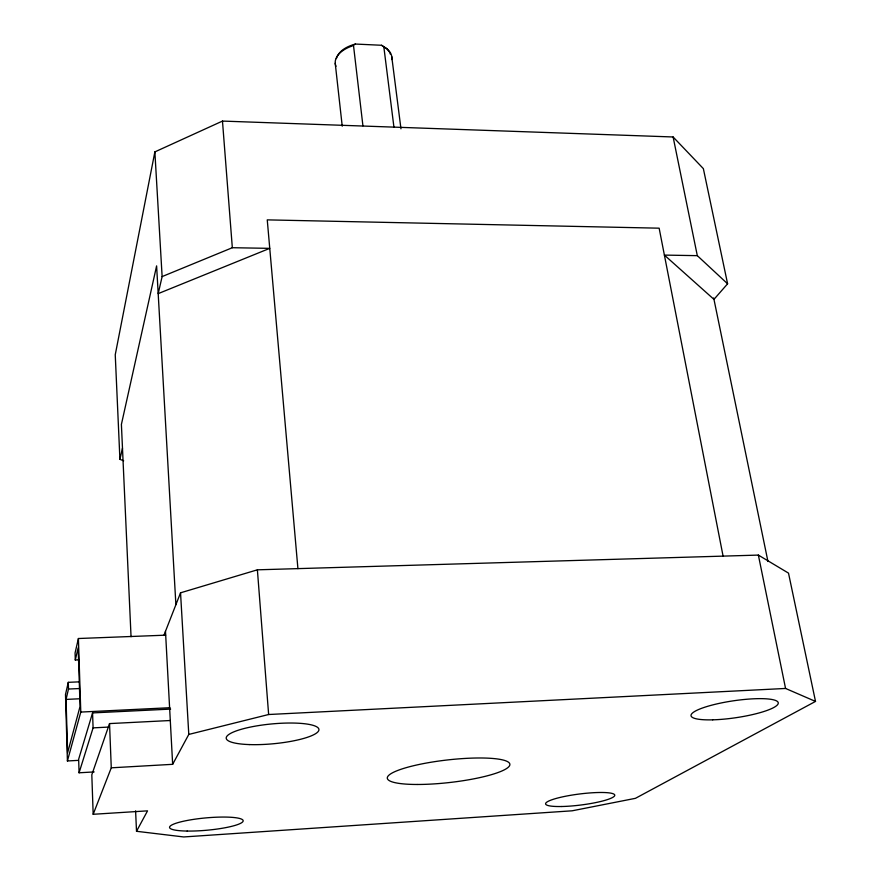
<?xml version="1.0" encoding="UTF-8"?>
<svg xmlns="http://www.w3.org/2000/svg" width="881" height="881" viewBox="0 0 881 881"><rect width="100%" height="100%" fill="white"/><g stroke="black" fill="none" stroke-linecap="round" stroke-linejoin="round"><path stroke-width="1.32" d="M727.596 283.803L697.312 255.655L664.395 255.094L713.962 299.375L727.596 283.803L703.357 168.634L673.117 136.973L222.475 121.082L154.869 151.895L115.246 354.735L119.915 459.331L123.659 460.796M79.235 681.85L68.289 682.335L65.491 694.492L67.408 760.975L78.31 760.369M165.661 635.168L78.409 638.516L75.072 652.942L75.292 660.012L79.4 659.836M119.915 459.331L122.481 448.209M162.126 276.579L158.195 293.626L269.751 248.354L232.331 247.715L162.126 276.579L154.869 151.895M75.292 660.012L78.167 647.777L80.061 706.419L67.606 752.77L66.053 699.415L68.487 689.041L68.289 682.335M80.413 695.483L79.543 698.776L66.053 699.415M67.408 760.975L80.788 712.068L78.409 638.516M336.366 58.587C338.844 50.316 347.676 46.186 355.384 44.05L381.561 45.272L386.88 48.653L389.534 52.122M170.617 709.095L92.56 712.916L78.651 759.224L79.081 772.791L94.157 771.921M79.081 772.791L93.089 727.871L92.56 712.916M170.297 720.515L109.541 723.587L91.811 774.784L93.177 814.286L147.545 810.85L136.511 831.29L183.7 836.95L572.154 810.806L635.443 798.329L815.509 701.419L788.506 573.124L758.365 555.085L257.384 569.82L180.539 592.814L163.899 635.355M93.177 814.286L111.27 767.814L109.541 723.587M111.27 767.814L172.654 764.323L188.787 734.435L180.539 592.814M335.991 66.317A28.456 16.376 -7.2 0 1 352.048 46.043L355.384 44.05M188.787 734.435L268.639 714.513L785.566 688.457L815.509 701.419M93.089 727.871L108.209 727.1M80.788 712.068L169.967 707.718M68.487 689.041L79.444 688.546M381.561 45.272L384.92 47.585A28.456 16.376 -7.2 0 1 391.649 59.545M389.898 52.948L390.239 54.016M713.676 297.965L767.957 561.505M673.117 136.973L697.312 255.655M758.365 555.085L785.566 688.457M723.081 556.12L659.142 228.179L267.251 219.876L297.921 568.63M391.715 56.45L400.965 128.813M383.852 47.001L393.906 126.93M353.512 45.57L362.928 125.84M335.232 63.311L342.235 126.203M222.475 121.082L232.331 247.715M257.384 569.82L268.639 714.513M175.892 604.696L156.609 265.875L121.402 424.4L131.049 636.732M165.485 631.303L172.654 764.323M135.597 810.85L136.511 831.29M417.109 784.475A61.692 11.332 -6.5 0 0 509.879 764.609A61.692 11.332 -6.5 0 0 418.739 764.554A61.692 11.332 -6.5 0 0 417.109 784.475M249.191 744.577A46.572 9.944 -5.4 0 0 318.933 729.743A46.572 9.944 -5.4 0 0 249.554 727.254A46.572 9.944 -5.4 0 0 249.191 744.577M187.168 831.058A36.936 6.178 -5.2 0 0 243.156 820.993A36.936 6.178 -5.2 0 0 188.809 820.167A36.936 6.178 -5.2 0 0 187.168 831.058M712.696 719.832A44.061 8.535 -8.4 0 0 778.264 703.126A44.061 8.535 -8.4 0 0 713.004 704.844A44.061 8.535 -8.4 0 0 712.696 719.832M561.626 806.511A34.866 5.55 -7.2 0 0 614.729 795.532A34.866 5.55 -7.2 0 0 564.104 796.534A34.866 5.55 -7.2 0 0 561.626 806.511"/></g></svg>
